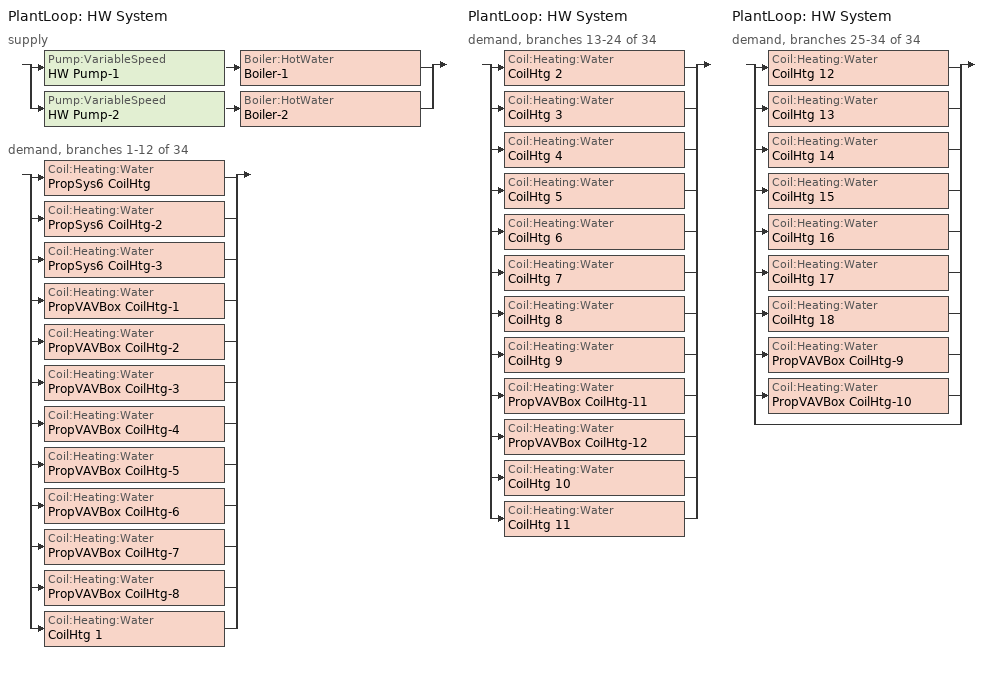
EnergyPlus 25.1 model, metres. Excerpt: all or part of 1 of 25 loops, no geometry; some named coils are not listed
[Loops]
PlantLoop 'HW System'
 supply: split
  | Pump:VariableSpeed 'HW Pump-1' > Boiler:HotWater 'Boiler-1'
  | Pump:VariableSpeed 'HW Pump-2' > Boiler:HotWater 'Boiler-2'
 demand, branches 1-12 of 34: split
  | Coil:Heating:Water 'PropSys6 CoilHtg'
  | Coil:Heating:Water 'PropSys6 CoilHtg-2'
  | Coil:Heating:Water 'PropSys6 CoilHtg-3'
  | Coil:Heating:Water 'PropVAVBox CoilHtg-1'
  | Coil:Heating:Water 'PropVAVBox CoilHtg-2'
  | Coil:Heating:Water 'PropVAVBox CoilHtg-3'
  | Coil:Heating:Water 'PropVAVBox CoilHtg-4'
  | Coil:Heating:Water 'PropVAVBox CoilHtg-5'
  | Coil:Heating:Water 'PropVAVBox CoilHtg-6'
  | Coil:Heating:Water 'PropVAVBox CoilHtg-7'
  | Coil:Heating:Water 'PropVAVBox CoilHtg-8'
  | Coil:Heating:Water 'CoilHtg 1'
PlantLoop 'HW System'
 demand, branches 13-24 of 34: split
  | Coil:Heating:Water 'CoilHtg 2'
  | Coil:Heating:Water 'CoilHtg 3'
  | Coil:Heating:Water 'CoilHtg 4'
  | Coil:Heating:Water 'CoilHtg 5'
  | Coil:Heating:Water 'CoilHtg 6'
  | Coil:Heating:Water 'CoilHtg 7'
  | Coil:Heating:Water 'CoilHtg 8'
  | Coil:Heating:Water 'CoilHtg 9'
  | Coil:Heating:Water 'PropVAVBox CoilHtg-11'
  | Coil:Heating:Water 'PropVAVBox CoilHtg-12'
  | Coil:Heating:Water 'CoilHtg 10'
  | Coil:Heating:Water 'CoilHtg 11'
PlantLoop 'HW System'
 demand, branches 25-34 of 34: split
  | Coil:Heating:Water 'CoilHtg 12'
  | Coil:Heating:Water 'CoilHtg 13'
  | Coil:Heating:Water 'CoilHtg 14'
  | Coil:Heating:Water 'CoilHtg 15'
  | Coil:Heating:Water 'CoilHtg 16'
  | Coil:Heating:Water 'CoilHtg 17'
  | Coil:Heating:Water 'CoilHtg 18'
  | Coil:Heating:Water 'PropVAVBox CoilHtg-9'
  | Coil:Heating:Water 'PropVAVBox CoilHtg-10'
  | bypass
[Sizing:Plant]
HW System: Loop Type=Heating; Design Loop Exit Temperature {C}=82.2222; Loop Design Temperature Difference {deltaC}=22.2222; Sizing Option=NonCoincident; Zone Timesteps in Averaging Window=1; Coincident Sizing Factor Mode=None
[Pump:VariableSpeed] Design Maximum Flow Rate {m3/s}=Autosize; Design Pump Head {Pa}=180527; Design Power Consumption {W}=Autosize; Motor Efficiency=0.855; Fraction of Motor Inefficiencies to Fluid Stream=0; Coefficient 1 of the Part Load Performance Curve=0.0273; Coefficient 2 of the Part Load Performance Curve=-0.1317; Coefficient 3 of the Part Load Performance Curve=0.6642; Coefficient 4 of the Part Load Performance Curve=0.4445; Design Minimum Flow Rate {m3/s}=0; Pump Control Type=Intermittent; Skin Loss Radiative Fraction=0.5; Design Power Sizing Method=PowerPerFlowPerPressure; Design Electric Power per Unit Flow Rate {W/(m3/s)}=348701.1; Design Shaft Power per Unit Flow Rate per Unit Head {W/((m3/s)-Pa)}=1.28205; Design Minimum Flow Rate Fraction=0.1
HW Pump-1; HW Pump-2
[PlantLoop]
HW System: Fluid Type=Water; Plant Equipment Operation Scheme=HW System Operation Schemes; Maximum Loop Temperature {C}=100; Minimum Loop Temperature {C}=0; Maximum Loop Flow Rate {m3/s}=Autosize; Minimum Loop Flow Rate {m3/s}=0; Plant Loop Volume {m3}=Autocalculate; Load Distribution Scheme=Optimal; Plant Loop Demand Calculation Scheme=SingleSetpoint
[PlantEquipmentList]
HW System Heating Equipment List: Boiler-1, Boiler-2
[PlantEquipmentOperation:HeatingLoad]
HW System Heating Operation Scheme: Load Range 1 Lower Limit {W}=0; Load Range 1 Upper Limit {W}=1000000000; Range 1 Equipment List=HW System Heating Equipment List
[PlantEquipmentOperationSchemes]
HW System Operation Schemes: Control Scheme 1=HW System Heating Operation Scheme; Control Scheme 1 Schedule=Always On Discrete
[SetpointManager:Scheduled]
Setpoint Manager Scheduled 2: Control Variable=Temperature; Schedule=BaseHWSystemTemp; Setpoint Node or NodeList=HW System Supply Mixer Outlet Node
[Coil:Heating:Water] Availability Schedule=Always On Discrete; U-Factor Times Area Value {W/K}=Autosize; Maximum Water Flow Rate {m3/s}=Autosize; Performance Input Method=UFactorTimesAreaAndDesignWaterFlowRate; Rated Capacity {W}=Autosize; Rated Inlet Water Temperature {C}=82.2; Rated Inlet Air Temperature {C}=16.6; Rated Outlet Water Temperature {C}=71.1; Rated Outlet Air Temperature {C}=32.2; Rated Ratio for Air and Water Convection=0.5
PropVAVBox CoilHtg-1; PropVAVBox CoilHtg-2; PropVAVBox CoilHtg-3; PropVAVBox CoilHtg-4; PropVAVBox CoilHtg-5; PropVAVBox CoilHtg-6; PropVAVBox CoilHtg-7; PropVAVBox CoilHtg-8; CoilHtg 10; CoilHtg 11; CoilHtg 12; CoilHtg 13; CoilHtg 14; CoilHtg 15; CoilHtg 16; CoilHtg 17; PropVAVBox CoilHtg-9; PropVAVBox CoilHtg-10; CoilHtg 18; CoilHtg 1; CoilHtg 2; CoilHtg 3; CoilHtg 4; CoilHtg 5; CoilHtg 6; CoilHtg 7; CoilHtg 8; PropVAVBox CoilHtg-11; PropVAVBox CoilHtg-12; CoilHtg 9
[Boiler:HotWater] Fuel Type=NaturalGas; Nominal Capacity {W}=autosize; Nominal Thermal Efficiency=0.82; Efficiency Curve Temperature Evaluation Variable=LeavingBoiler; Normalized Boiler Efficiency Curve=BlrHWBlrFIRRatio_fQRatioSI; Design Water Flow Rate {m3/s}=autosize; Minimum Part Load Ratio=0; Maximum Part Load Ratio=1; Optimum Part Load Ratio=1; Water Outlet Upper Temperature Limit {C}=99; Boiler Flow Mode=LeavingSetpointModulated; On Cycle Parasitic Electric Load {W}=20.4729; Sizing Factor=1
Boiler-1; Boiler-2
[Schedule:Day:Hourly]
BaseHWSystemTempDaily: 71.1, 71.1, 71.1, 71.1, 71.1, 71.1, 71.1, 71.1, 71.1, 71.1, 71.1, 71.1, 71.1, 71.1, 71.1, 71.1, 71.1, 71.1, 71.1, 71.1, 71.1, 71.1, 71.1, 71.1
[Schedule:Week:Daily]
BaseHWSystemTempWk: BaseHWSystemTempDaily, BaseHWSystemTempDaily, BaseHWSystemTempDaily, BaseHWSystemTempDaily, BaseHWSystemTempDaily, BaseHWSystemTempDaily, BaseHWSystemTempDaily, BaseHWSystemTempDaily, BaseHWSystemTempDaily, BaseHWSystemTempDaily, BaseHWSystemTempDaily, BaseHWSystemTempDaily
[Schedule:Year]
BaseHWSystemTemp: BaseHWSystemTempWk, 1, 1, 12, 31
[Schedule:Constant]
Always On Discrete: Hourly Value=1
[Curve:Quadratic]
BlrHWBlrFIRRatio_fQRatioSI: Coefficient1 Constant=0.6267; Coefficient2 x=0.674; Coefficient3 x**2=-0.3073; Minimum Value of x=0; Maximum Value of x=100; Minimum Curve Output=0.75
